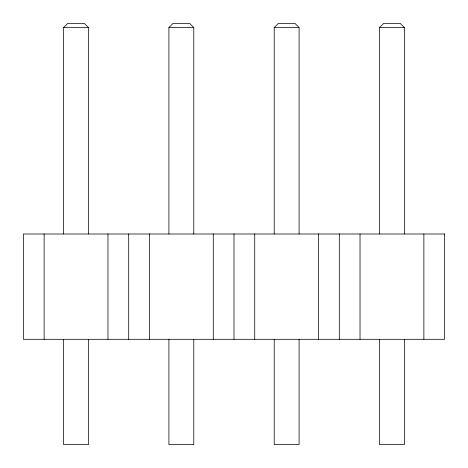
<?xml version="1.0" encoding="UTF-8"?>
<svg xmlns="http://www.w3.org/2000/svg" width="468" height="468" viewBox="0 0 468 468"><rect width="100%" height="100%" fill="white"/><g stroke="black" fill="none" stroke-linecap="round" stroke-linejoin="round"><path stroke-width="0.7" d="M63.613 234L63.613 27.548L67.761 23.4L84.339 23.4L88.487 27.548L88.487 234M168.913 234L168.913 27.548L173.061 23.4L189.639 23.4L193.787 27.548L193.787 234M274.213 234L274.213 27.548L278.361 23.4L294.939 23.4L299.087 27.548L299.087 234M379.513 234L379.513 27.548L383.661 23.4L400.239 23.4L404.387 27.548L404.387 234M63.613 27.548L88.487 27.548M168.913 27.548L193.787 27.548M274.213 27.548L299.087 27.548M379.513 27.548L404.387 27.548M423.873 234L423.873 339.3M404.387 339.3L404.387 444.6L379.513 444.6L379.513 339.3M360.027 234L360.027 339.3M339.3 234L339.3 339.3M318.573 234L318.573 339.3M299.087 339.3L299.087 444.6L274.213 444.6L274.213 339.3M254.727 234L254.727 339.3M234 234L234 339.3M213.273 234L213.273 339.3M193.787 339.3L193.787 444.6L168.913 444.6L168.913 339.3M149.427 234L149.427 339.3M128.7 234L128.7 339.3M107.973 234L107.973 339.3M88.487 339.3L88.487 444.6L63.613 444.6L63.613 339.3M44.127 234L44.127 339.3M444.6 234L23.4 234L23.4 339.3L444.6 339.3L444.6 234"/></g></svg>
